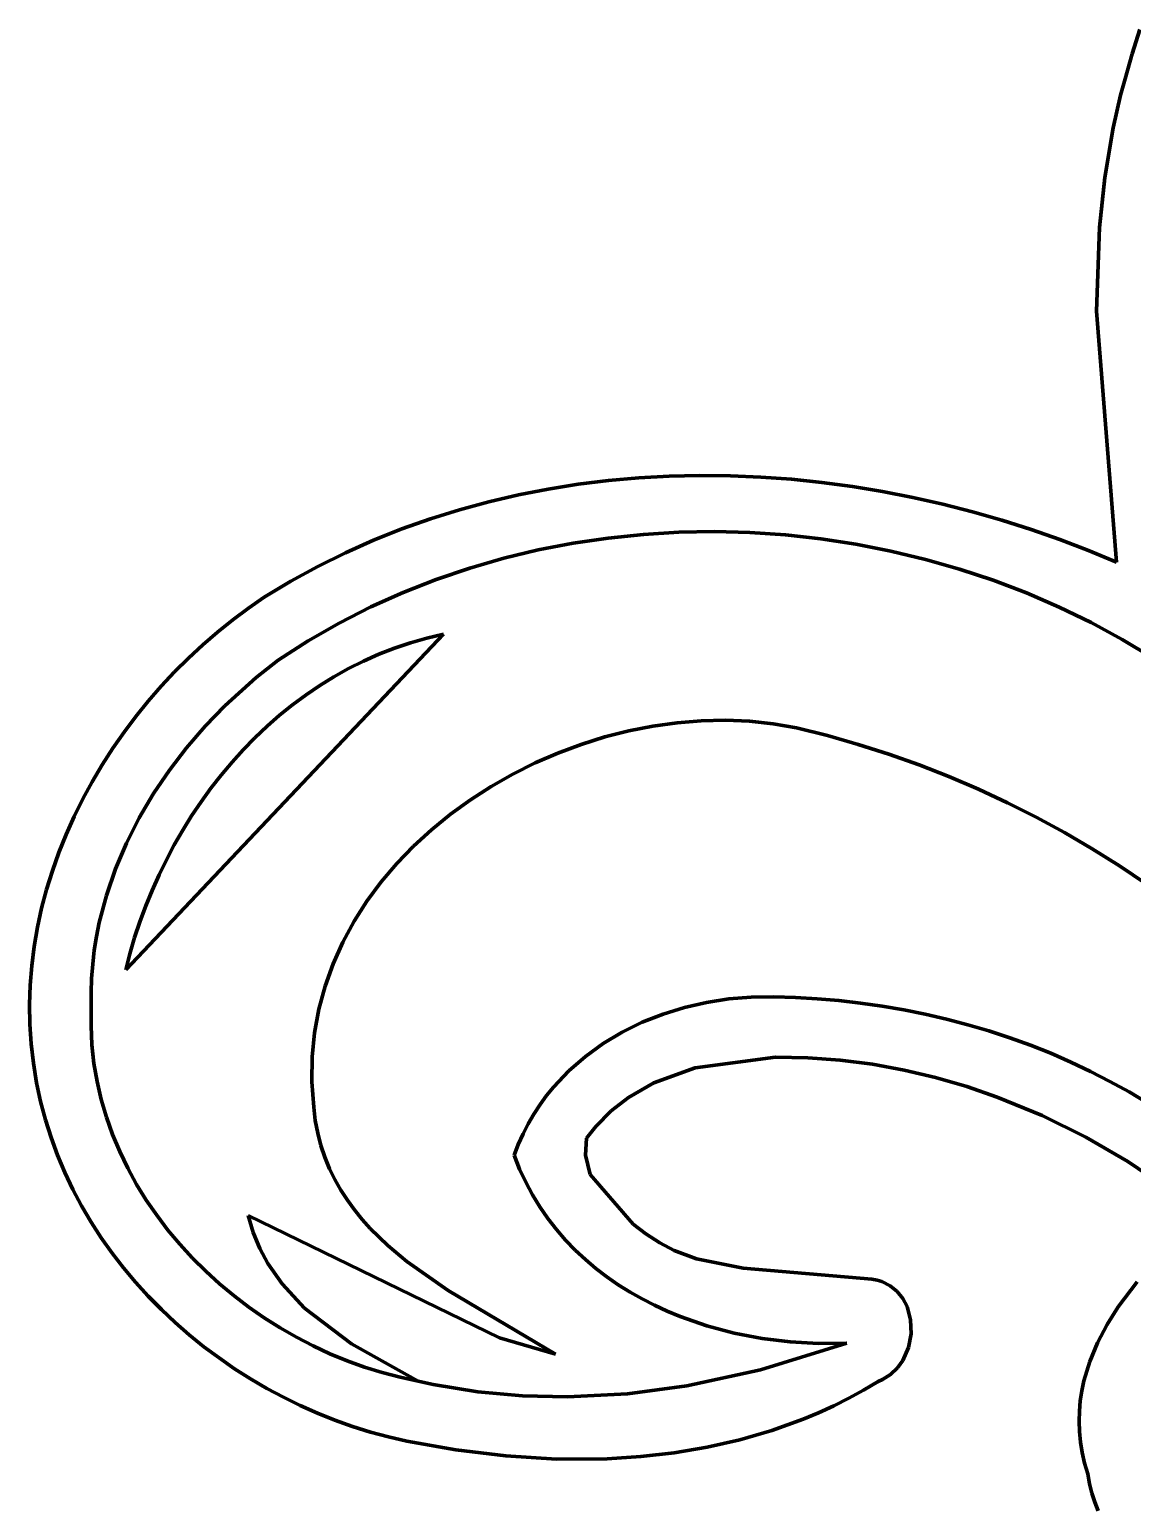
# Model space of a CAD drawing. Header units: millimetres. Extents: x 0.18 to 6.32, y 4.4 to 10.2.
# Drawn here: x 0.675 to 1.301, y 8.912 to 9.75 of the extents above; entities that cross this region are included whole.
import ezdxf

# ---------------------------------------------------------------- set-up
doc = ezdxf.new("R2010")
doc.units = ezdxf.units.MM
for name, color, linetype, lineweight in [('color#004f00ff', 7, 'CONTINUOUS', 100), ('color#86026eff', 7, 'CONTINUOUS', 100), ('color#ba871eff', 7, 'CONTINUOUS', 100), ('color#fdfdfaff', 7, 'CONTINUOUS', 100)]:
    doc.layers.add(name, color=color, linetype=linetype, lineweight=lineweight)

msp = doc.modelspace()

# ---------------------------------------------------------------- linework, layer by layer
at = {"layer": 'color#004f00ff'}
for p, q in [((1.30039, 9.73569), (1.30477, 9.74953)), ((1.2964, 9.72166), (1.30039, 9.73569)), ((1.29392, 9.71239), (1.2964, 9.72166)), ((1.28964, 9.69376), (1.29392, 9.71239)), ((1.28488, 9.66563), (1.28964, 9.69376)), ((1.28188, 9.63732), (1.28488, 9.66563)), ((1.28027, 9.58985), (1.28188, 9.63732)), ((1.29156, 9.44746), (1.28027, 9.58985)), ((0.96923, 9.48893), (0.98627, 9.49163)), ((0.98627, 9.49163), (1.00341, 9.49373)), ((1.00341, 9.49373), (1.02062, 9.49526)), ((1.02062, 9.49526), (1.0379, 9.49621)), ((1.0379, 9.49621), (1.05521, 9.4966)), ((1.05521, 9.4966), (1.07255, 9.49643)), ((1.07255, 9.49643), (1.08989, 9.49572)), ((1.08989, 9.49572), (1.10721, 9.49446)), ((1.10721, 9.49446), (1.12451, 9.49267)), ((1.12451, 9.49267), (1.14175, 9.49036)), ((0.93551, 9.48172), (0.9523, 9.48563)), ((0.9523, 9.48563), (0.96923, 9.48893)), ((1.14175, 9.49036), (1.15892, 9.48754)), ((1.15892, 9.48754), (1.176, 9.48421)), ((1.176, 9.48421), (1.19298, 9.48038)), ((0.9024, 9.47205), (0.91887, 9.4772)), ((0.91887, 9.4772), (0.93551, 9.48172)), ((1.19298, 9.48038), (1.20983, 9.47607)), ((1.20983, 9.47607), (1.22654, 9.47127)), ((0.87004, 9.45985), (0.88611, 9.46627)), ((0.88611, 9.46627), (0.9024, 9.47205)), ((1.22654, 9.47127), (1.24308, 9.46601)), ((1.24308, 9.46601), (1.25945, 9.46028)), ((0.85418, 9.45278), (0.87004, 9.45985)), ((0.98333, 9.45821), (0.9636, 9.4544)), ((1.00322, 9.46115), (0.98333, 9.45821)), ((1.02323, 9.46321), (1.00322, 9.46115)), ((1.04333, 9.46442), (1.02323, 9.46321)), ((1.06347, 9.46476), (1.04333, 9.46442)), ((1.08361, 9.46425), (1.06347, 9.46476)), ((1.10373, 9.46289), (1.08361, 9.46425)), ((1.12378, 9.46068), (1.10373, 9.46289)), ((1.14372, 9.45763), (1.12378, 9.46068)), ((1.16352, 9.45375), (1.14372, 9.45763)), ((1.25945, 9.46028), (1.27561, 9.45409)), ((0.83858, 9.44505), (0.85418, 9.45278)), ((0.94406, 9.4497), (0.92476, 9.44413)), ((0.9636, 9.4544), (0.94406, 9.4497)), ((1.18313, 9.44904), (1.16352, 9.45375)), ((1.20253, 9.44351), (1.18313, 9.44904)), ((1.27561, 9.45409), (1.29156, 9.44746)), ((0.82323, 9.43665), (0.83858, 9.44505)), ((0.92476, 9.44413), (0.90573, 9.43766)), ((1.22166, 9.43715), (1.20253, 9.44351)), ((0.80816, 9.42758), (0.82323, 9.43665)), ((0.90573, 9.43766), (0.88701, 9.4303)), ((1.24051, 9.42998), (1.22166, 9.43715)), ((0.79913, 9.42135), (0.80816, 9.42758)), ((0.88701, 9.4303), (0.86864, 9.42204)), ((1.25901, 9.42201), (1.24051, 9.42998)), ((0.7903, 9.41476), (0.79913, 9.42135)), ((0.86864, 9.42204), (0.85066, 9.41287)), ((1.27715, 9.41322), (1.25901, 9.42201)), ((0.7733, 9.4006), (0.78168, 9.40784)), ((0.78168, 9.40784), (0.7903, 9.41476)), ((0.85066, 9.41287), (0.8331, 9.4028)), ((1.29487, 9.40364), (1.27715, 9.41322)), ((0.76517, 9.39304), (0.7733, 9.4006)), ((0.8331, 9.4028), (0.81601, 9.39181)), ((1.31215, 9.39326), (1.29487, 9.40364)), ((0.75729, 9.38518), (0.76517, 9.39304)), ((0.81601, 9.39181), (0.80356, 9.382)), ((0.74969, 9.37704), (0.75729, 9.38518)), ((0.80356, 9.382), (0.78578, 9.36594)), ((0.74237, 9.36862), (0.74969, 9.37704)), ((0.73535, 9.35995), (0.74237, 9.36862)), ((0.78578, 9.36594), (0.77463, 9.3544)), ((0.72865, 9.35103), (0.73535, 9.35995)), ((0.72227, 9.34187), (0.72865, 9.35103)), ((0.77463, 9.3544), (0.76413, 9.34223)), ((0.71623, 9.3325), (0.72227, 9.34187)), ((0.76413, 9.34223), (0.75434, 9.32947)), ((0.71055, 9.32292), (0.71623, 9.3325)), ((0.70524, 9.31314), (0.71055, 9.32292)), ((0.75434, 9.32947), (0.74534, 9.31617)), ((0.74534, 9.31617), (0.73719, 9.30238)), ((0.70031, 9.30318), (0.70524, 9.31314)), ((0.69577, 9.29306), (0.70031, 9.30318)), ((0.73719, 9.30238), (0.72997, 9.28812)), ((0.69164, 9.28278), (0.69577, 9.29306)), ((0.68794, 9.27236), (0.69164, 9.28278)), ((0.72997, 9.28812), (0.72375, 9.27344)), ((0.72375, 9.27344), (0.71859, 9.25839)), ((0.68467, 9.26181), (0.68794, 9.27236)), ((0.68186, 9.25115), (0.68467, 9.26181)), ((0.71859, 9.25839), (0.71457, 9.243)), ((0.6795, 9.24038), (0.68186, 9.25115)), ((0.67763, 9.22953), (0.6795, 9.24038)), ((0.71457, 9.243), (0.713, 9.23519)), ((0.713, 9.23519), (0.71175, 9.22732)), ((0.67624, 9.2186), (0.67763, 9.22953)), ((0.71175, 9.22732), (0.71082, 9.21938)), ((0.67536, 9.2076), (0.67624, 9.2186)), ((0.71082, 9.21938), (0.71022, 9.21138)), ((0.675, 9.19656), (0.67536, 9.2076)), ((0.71022, 9.21138), (0.70995, 9.20333)), ((0.70995, 9.20333), (0.71003, 9.19524)), ((1.04652, 9.19496), (1.05898, 9.19781)), ((1.05898, 9.19781), (1.07162, 9.19975)), ((1.07162, 9.19975), (1.08437, 9.20077)), ((1.08437, 9.20077), (1.09713, 9.20085)), ((1.09713, 9.20085), (1.10941, 9.20052)), ((1.10941, 9.20052), (1.12172, 9.19984)), ((1.12172, 9.19984), (1.13403, 9.1988)), ((1.13403, 9.1988), (1.14634, 9.19741)), ((1.14634, 9.19741), (1.15862, 9.19566)), ((0.67517, 9.18548), (0.675, 9.19656)), ((0.71003, 9.19524), (0.70987, 9.18443)), ((1.02256, 9.18652), (1.03436, 9.19119)), ((1.03436, 9.19119), (1.04652, 9.19496)), ((1.15862, 9.19566), (1.17087, 9.19356)), ((1.17087, 9.19356), (1.18306, 9.1911)), ((1.18306, 9.1911), (1.19518, 9.18829)), ((0.67589, 9.17437), (0.67517, 9.18548)), ((0.70987, 9.18443), (0.71038, 9.17375)), ((1.00043, 9.17448), (1.01122, 9.18094)), ((1.01122, 9.18094), (1.02256, 9.18652)), ((1.19518, 9.18829), (1.20723, 9.18512)), ((1.20723, 9.18512), (1.21917, 9.1816)), ((1.21917, 9.1816), (1.23099, 9.17772)), ((0.67716, 9.16326), (0.67589, 9.17437)), ((0.71038, 9.17375), (0.71153, 9.16321)), ((0.99028, 9.16712), (1.00043, 9.17448)), ((1.23099, 9.17772), (1.24269, 9.17349)), ((1.24269, 9.17349), (1.25424, 9.1689)), ((0.98086, 9.15888), (0.99028, 9.16712)), ((1.09809, 9.16679), (1.05266, 9.16067)), ((1.11652, 9.1664), (1.09809, 9.16679)), ((1.13486, 9.16501), (1.11652, 9.1664)), ((1.15307, 9.16266), (1.13486, 9.16501)), ((1.25424, 9.1689), (1.26563, 9.16395)), ((1.26563, 9.16395), (1.27685, 9.15865)), ((0.67901, 9.15215), (0.67716, 9.16326)), ((0.71153, 9.16321), (0.7133, 9.15283)), ((0.97226, 9.14977), (0.98086, 9.15888)), ((1.05266, 9.16067), (1.02906, 9.15211)), ((1.17111, 9.15936), (1.15307, 9.16266)), ((1.18896, 9.15514), (1.17111, 9.15936)), ((1.27685, 9.15865), (1.28787, 9.15299)), ((0.68126, 9.14161), (0.67901, 9.15215)), ((0.7133, 9.15283), (0.71567, 9.14262)), ((0.96829, 9.14488), (0.97226, 9.14977)), ((1.02906, 9.15211), (1.01468, 9.14392)), ((1.20658, 9.15005), (1.18896, 9.15514)), ((1.22393, 9.1441), (1.20658, 9.15005)), ((1.28787, 9.15299), (1.29869, 9.14698)), ((1.29869, 9.14698), (1.30929, 9.1406)), ((0.684, 9.13125), (0.68126, 9.14161)), ((0.71567, 9.14262), (0.71861, 9.1326)), ((0.96108, 9.13447), (0.96456, 9.13978)), ((0.96456, 9.13978), (0.96829, 9.14488)), ((1.01468, 9.14392), (1.00489, 9.13634)), ((1.24941, 9.13363), (1.22393, 9.1441)), ((0.68722, 9.12106), (0.684, 9.13125)), ((0.71861, 9.1326), (0.72211, 9.12277)), ((0.95786, 9.12894), (0.96108, 9.13447)), ((1.00489, 9.13634), (0.99615, 9.12743)), ((1.27412, 9.12141), (1.24941, 9.13363)), ((0.72211, 9.12277), (0.72614, 9.11315)), ((0.95224, 9.11723), (0.95491, 9.12319)), ((0.95491, 9.12319), (0.95786, 9.12894)), ((0.99615, 9.12743), (0.99099, 9.1207)), ((0.6909, 9.11107), (0.68722, 9.12106)), ((0.94987, 9.11105), (0.95224, 9.11723)), ((0.99099, 9.1207), (0.99037, 9.11111)), ((1.29795, 9.10752), (1.27412, 9.12141)), ((0.69502, 9.10128), (0.6909, 9.11107)), ((0.72614, 9.11315), (0.73068, 9.10375)), ((0.95298, 9.10326), (0.94987, 9.11105)), ((0.99037, 9.11111), (0.99305, 9.10011)), ((1.3208, 9.09207), (1.29795, 9.10752)), ((0.69958, 9.09169), (0.69502, 9.10128)), ((0.73068, 9.10375), (0.73572, 9.09459)), ((0.95647, 9.09578), (0.95298, 9.10326)), ((0.99305, 9.10011), (1.01731, 9.07195)), ((0.70456, 9.08233), (0.69958, 9.09169)), ((0.73572, 9.09459), (0.74122, 9.08568)), ((0.96032, 9.08861), (0.95647, 9.09578)), ((0.96453, 9.08175), (0.96032, 9.08861)), ((0.70994, 9.07318), (0.70456, 9.08233)), ((0.74122, 9.08568), (0.74716, 9.07703)), ((0.96907, 9.07519), (0.96453, 9.08175)), ((0.7157, 9.06428), (0.70994, 9.07318)), ((0.74716, 9.07703), (0.75353, 9.06866)), ((0.97393, 9.06893), (0.96907, 9.07519)), ((1.01731, 9.07195), (1.02466, 9.06648)), ((0.72184, 9.05561), (0.7157, 9.06428)), ((0.75353, 9.06866), (0.76031, 9.06058)), ((0.9791, 9.06298), (0.97393, 9.06893)), ((1.02466, 9.06648), (1.0325, 9.06132)), ((0.72833, 9.0472), (0.72184, 9.05561)), ((0.76031, 9.06058), (0.76746, 9.0528)), ((0.98455, 9.05733), (0.9791, 9.06298)), ((0.99028, 9.05197), (0.98455, 9.05733)), ((1.0325, 9.06132), (1.04063, 9.0571)), ((1.04063, 9.0571), (1.05329, 9.05231)), ((0.73516, 9.03905), (0.72833, 9.0472)), ((0.76746, 9.0528), (0.77497, 9.04533)), ((0.99627, 9.04691), (0.99028, 9.05197)), ((1.00249, 9.04214), (0.99627, 9.04691)), ((1.05329, 9.05231), (1.07985, 9.04697)), ((1.07985, 9.04697), (1.15284, 9.04087)), ((0.74233, 9.03117), (0.73516, 9.03905)), ((0.77497, 9.04533), (0.78282, 9.03819)), ((0.78282, 9.03819), (0.79099, 9.0314)), ((1.00895, 9.03767), (1.00249, 9.04214)), ((1.15284, 9.04087), (1.15576, 9.04029)), ((1.15576, 9.04029), (1.15847, 9.03945)), ((1.15847, 9.03945), (1.16326, 9.03704)), ((1.29248, 9.02509), (1.30335, 9.03927)), ((0.7498, 9.02357), (0.74233, 9.03117)), ((0.79099, 9.0314), (0.79945, 9.02496)), ((1.01562, 9.03349), (1.00895, 9.03767)), ((1.02248, 9.02959), (1.01562, 9.03349)), ((1.16326, 9.03704), (1.16724, 9.03377)), ((1.16724, 9.03377), (1.1704, 9.0298)), ((1.1704, 9.0298), (1.17276, 9.02528)), ((0.75757, 9.01625), (0.7498, 9.02357)), ((0.79945, 9.02496), (0.80818, 9.01888)), ((1.02952, 9.02598), (1.02248, 9.02959)), ((1.03673, 9.02266), (1.02952, 9.02598)), ((1.04409, 9.01961), (1.03673, 9.02266)), ((1.17276, 9.02528), (1.1748, 9.01777)), ((1.28618, 9.01512), (1.29248, 9.02509)), ((0.76562, 9.00923), (0.75757, 9.01625)), ((0.80818, 9.01888), (0.81717, 9.01319)), ((0.81717, 9.01319), (0.82638, 9.00789)), ((1.0592, 9.01437), (1.04409, 9.01961)), ((1.07473, 9.01023), (1.0592, 9.01437)), ((1.1748, 9.01777), (1.17507, 9.00984)), ((1.28076, 9.00477), (1.28618, 9.01512)), ((0.77394, 9.00252), (0.76562, 9.00923)), ((0.82638, 9.00789), (0.8358, 9.00301)), ((1.09055, 9.00718), (1.07473, 9.01023)), ((1.10654, 9.00521), (1.09055, 9.00718)), ((1.12257, 9.0043), (1.10654, 9.00521)), ((1.17507, 9.00984), (1.17358, 9.002)), ((1.27636, 8.99407), (1.28076, 9.00477)), ((0.7825, 8.99612), (0.77394, 9.00252)), ((0.8358, 9.00301), (0.8454, 8.99854)), ((0.8454, 8.99854), (0.85517, 8.9945)), ((1.08961, 8.9893), (1.13853, 9.00443)), ((1.13853, 9.00443), (1.12257, 9.0043)), ((1.17358, 9.002), (1.17038, 8.99472)), ((0.79131, 8.99004), (0.7825, 8.99612)), ((0.80033, 8.9843), (0.79131, 8.99004)), ((0.85517, 8.9945), (0.86508, 8.99092)), ((0.86508, 8.99092), (0.87511, 8.98779)), ((1.0479, 8.98032), (1.08961, 8.9893)), ((1.16729, 8.99044), (1.16346, 8.98679)), ((1.17038, 8.99472), (1.16729, 8.99044)), ((1.27307, 8.98306), (1.27636, 8.99407)), ((0.80957, 8.97889), (0.80033, 8.9843)), ((0.87511, 8.98779), (0.88524, 8.98514)), ((0.88524, 8.98514), (0.89545, 8.98297)), ((0.89545, 8.98297), (0.90386, 8.98115)), ((0.90386, 8.98115), (0.9292, 8.97698)), ((1.01412, 8.97586), (1.0479, 8.98032)), ((1.15633, 8.98281), (1.1481, 8.97789)), ((1.15889, 8.98391), (1.15633, 8.98281)), ((1.16346, 8.98679), (1.15889, 8.98391)), ((1.27189, 8.97744), (1.27307, 8.98306)), ((0.81899, 8.97384), (0.80957, 8.97889)), ((0.82859, 8.96914), (0.81899, 8.97384)), ((0.9292, 8.97698), (0.95465, 8.97466)), ((0.95465, 8.97466), (0.98015, 8.97408)), ((0.98015, 8.97408), (1.01412, 8.97586)), ((1.13974, 8.9733), (1.13124, 8.96903)), ((1.1481, 8.97789), (1.13974, 8.9733)), ((1.2705, 8.96602), (1.27103, 8.97176)), ((1.27103, 8.97176), (1.27189, 8.97744)), ((0.83835, 8.96481), (0.82859, 8.96914)), ((0.84825, 8.96085), (0.83835, 8.96481)), ((1.12262, 8.96506), (1.11388, 8.96139)), ((1.13124, 8.96903), (1.12262, 8.96506)), ((1.27033, 8.96021), (1.2705, 8.96602)), ((0.85829, 8.95728), (0.84825, 8.96085)), ((0.86844, 8.95411), (0.85829, 8.95728)), ((1.09607, 8.95495), (1.07788, 8.94966)), ((1.11388, 8.96139), (1.09607, 8.95495)), ((1.27053, 8.95435), (1.27033, 8.96021)), ((1.2711, 8.94844), (1.27053, 8.95435)), ((0.87869, 8.95133), (0.86844, 8.95411)), ((0.88903, 8.94896), (0.87869, 8.95133)), ((0.91689, 8.94398), (0.88903, 8.94896)), ((1.07788, 8.94966), (1.05938, 8.94545)), ((1.27208, 8.94249), (1.2711, 8.94844)), ((0.94525, 8.94053), (0.91689, 8.94398)), ((0.97389, 8.9388), (0.94525, 8.94053)), ((1.0026, 8.93893), (0.97389, 8.9388)), ((1.02167, 8.94014), (1.0026, 8.93893)), ((1.04062, 8.9423), (1.02167, 8.94014)), ((1.05938, 8.94545), (1.04062, 8.9423)), ((1.27346, 8.93649), (1.27208, 8.94249)), ((1.27527, 8.93045), (1.27346, 8.93649)), ((1.27623, 8.92481), (1.27527, 8.93045)), ((1.27755, 8.91943), (1.27623, 8.92481)), ((1.2792, 8.9143), (1.27755, 8.91943)), ((1.28117, 8.90942), (1.2792, 8.9143))]:
    msp.add_line(p, q, dxfattribs=at)
at = {"layer": 'color#86026eff'}
for p, q in [((1.02856, 9.3545), (1.0423, 9.35642)), ((1.0423, 9.35642), (1.05604, 9.35753)), ((1.05604, 9.35753), (1.06974, 9.35781)), ((1.06974, 9.35781), (1.08333, 9.35723)), ((1.08333, 9.35723), (1.09676, 9.35579)), ((0.98788, 9.34411), (1.00129, 9.34833)), ((1.00129, 9.34833), (1.01487, 9.35179)), ((1.01487, 9.35179), (1.02856, 9.3545)), ((1.09676, 9.35579), (1.10998, 9.35344)), ((1.10998, 9.35344), (1.12761, 9.34906)), ((1.12761, 9.34906), (1.14509, 9.3441)), ((0.97468, 9.33919), (0.98788, 9.34411)), ((1.14509, 9.3441), (1.16241, 9.33858)), ((0.94916, 9.32726), (0.96176, 9.33356)), ((0.96176, 9.33356), (0.97468, 9.33919)), ((1.16241, 9.33858), (1.17955, 9.3325)), ((1.17955, 9.3325), (1.1965, 9.32587)), ((0.93693, 9.3203), (0.94916, 9.32726)), ((1.1965, 9.32587), (1.21325, 9.3187)), ((0.92513, 9.31272), (0.93693, 9.3203)), ((1.21325, 9.3187), (1.22976, 9.31102)), ((0.91382, 9.30452), (0.92513, 9.31272)), ((1.22976, 9.31102), (1.24604, 9.30281)), ((0.90305, 9.29574), (0.91382, 9.30452)), ((1.24604, 9.30281), (1.26206, 9.2941)), ((0.89287, 9.2864), (0.90305, 9.29574)), ((1.26206, 9.2941), (1.27781, 9.2849)), ((0.88333, 9.27652), (0.89287, 9.2864)), ((1.27781, 9.2849), (1.29327, 9.27521)), ((0.87449, 9.26611), (0.88333, 9.27652)), ((1.29327, 9.27521), (1.30843, 9.26505)), ((0.8664, 9.25521), (0.87449, 9.26611)), ((0.85911, 9.24383), (0.8664, 9.25521)), ((0.85268, 9.232), (0.85911, 9.24383)), ((0.84717, 9.21974), (0.85268, 9.232)), ((0.84262, 9.20707), (0.84717, 9.21974)), ((0.83908, 9.19402), (0.84262, 9.20707)), ((1.05898, 9.19781), (1.04652, 9.19496)), ((1.07162, 9.19975), (1.05898, 9.19781)), ((1.08437, 9.20077), (1.07162, 9.19975)), ((1.09713, 9.20085), (1.08437, 9.20077)), ((1.10941, 9.20052), (1.09713, 9.20085)), ((1.12172, 9.19984), (1.10941, 9.20052)), ((1.13403, 9.1988), (1.12172, 9.19984)), ((1.14634, 9.19741), (1.13403, 9.1988)), ((1.15862, 9.19566), (1.14634, 9.19741)), ((0.83662, 9.1806), (0.83908, 9.19402)), ((1.03436, 9.19119), (1.02256, 9.18652)), ((1.04652, 9.19496), (1.03436, 9.19119)), ((1.17087, 9.19356), (1.15862, 9.19566)), ((1.18306, 9.1911), (1.17087, 9.19356)), ((1.19518, 9.18829), (1.18306, 9.1911)), ((0.83529, 9.16683), (0.83662, 9.1806)), ((1.01122, 9.18094), (1.00043, 9.17448)), ((1.02256, 9.18652), (1.01122, 9.18094)), ((1.20723, 9.18512), (1.19518, 9.18829)), ((1.21917, 9.1816), (1.20723, 9.18512)), ((1.23099, 9.17772), (1.21917, 9.1816)), ((1.00043, 9.17448), (0.99028, 9.16712)), ((1.24269, 9.17349), (1.23099, 9.17772)), ((1.25424, 9.1689), (1.24269, 9.17349)), ((0.83513, 9.15275), (0.83529, 9.16683)), ((0.99028, 9.16712), (0.98086, 9.15888)), ((1.26563, 9.16395), (1.25424, 9.1689)), ((1.27685, 9.15865), (1.26563, 9.16395)), ((0.98086, 9.15888), (0.97226, 9.14977)), ((1.28787, 9.15299), (1.27685, 9.15865)), ((0.8362, 9.13837), (0.83513, 9.15275)), ((0.97226, 9.14977), (0.96829, 9.14488)), ((1.29869, 9.14698), (1.28787, 9.15299)), ((1.30929, 9.1406), (1.29869, 9.14698)), ((0.96456, 9.13978), (0.96108, 9.13447)), ((0.96829, 9.14488), (0.96456, 9.13978)), ((0.83709, 9.13083), (0.8362, 9.13837)), ((0.83845, 9.12358), (0.83709, 9.13083)), ((0.96108, 9.13447), (0.95786, 9.12894)), ((0.84026, 9.11661), (0.83845, 9.12358)), ((0.95491, 9.12319), (0.95224, 9.11723)), ((0.95786, 9.12894), (0.95491, 9.12319)), ((0.8425, 9.10991), (0.84026, 9.11661)), ((0.95224, 9.11723), (0.94987, 9.11105)), ((0.84514, 9.10347), (0.8425, 9.10991)), ((0.94987, 9.11105), (0.95298, 9.10326)), ((0.84817, 9.09727), (0.84514, 9.10347)), ((0.85155, 9.09131), (0.84817, 9.09727)), ((0.95298, 9.10326), (0.95647, 9.09578)), ((0.85528, 9.08558), (0.85155, 9.09131)), ((0.95647, 9.09578), (0.96032, 9.08861)), ((0.96032, 9.08861), (0.96453, 9.08175)), ((0.85933, 9.08006), (0.85528, 9.08558)), ((0.86367, 9.07474), (0.85933, 9.08006)), ((0.96453, 9.08175), (0.96907, 9.07519)), ((0.80189, 9.06721), (0.799, 9.07687)), ((0.799, 9.07687), (0.94151, 9.00748)), ((0.86828, 9.06962), (0.86367, 9.07474)), ((0.96907, 9.07519), (0.97393, 9.06893)), ((0.80563, 9.05818), (0.80189, 9.06721)), ((0.87825, 9.05992), (0.86828, 9.06962)), ((0.97393, 9.06893), (0.9791, 9.06298)), ((0.81014, 9.04975), (0.80563, 9.05818)), ((0.88905, 9.05086), (0.87825, 9.05992)), ((0.9791, 9.06298), (0.98455, 9.05733)), ((0.98455, 9.05733), (0.99028, 9.05197)), ((0.81821, 9.03814), (0.81014, 9.04975)), ((0.91246, 9.03435), (0.88905, 9.05086)), ((0.99028, 9.05197), (0.99627, 9.04691)), ((0.99627, 9.04691), (1.00249, 9.04214)), ((0.83103, 9.02437), (0.81821, 9.03814)), ((1.00249, 9.04214), (1.00895, 9.03767)), ((0.97343, 8.99836), (0.91246, 9.03435)), ((1.00895, 9.03767), (1.01562, 9.03349)), ((1.01562, 9.03349), (1.02248, 9.02959)), ((0.85763, 9.00413), (0.83103, 9.02437)), ((1.02248, 9.02959), (1.02952, 9.02598)), ((1.02952, 9.02598), (1.03673, 9.02266)), ((1.03673, 9.02266), (1.04409, 9.01961)), ((1.04409, 9.01961), (1.0592, 9.01437)), ((1.0592, 9.01437), (1.07473, 9.01023)), ((0.94151, 9.00748), (0.97343, 8.99836)), ((1.07473, 9.01023), (1.09055, 9.00718)), ((1.09055, 9.00718), (1.10654, 9.00521)), ((1.10654, 9.00521), (1.12257, 9.0043)), ((0.89545, 8.98297), (0.85763, 9.00413)), ((1.13853, 9.00443), (1.08961, 8.9893)), ((1.12257, 9.0043), (1.13853, 9.00443)), ((1.08961, 8.9893), (1.0479, 8.98032)), ((0.90386, 8.98115), (0.89545, 8.98297)), ((0.9292, 8.97698), (0.90386, 8.98115)), ((1.0479, 8.98032), (1.01412, 8.97586)), ((0.95465, 8.97466), (0.9292, 8.97698)), ((0.98015, 8.97408), (0.95465, 8.97466)), ((1.01412, 8.97586), (0.98015, 8.97408))]:
    msp.add_line(p, q, dxfattribs=at)
at = {"layer": 'color#ba871eff'}
for p, q in [((0.9636, 9.4544), (0.98333, 9.45821)), ((0.98333, 9.45821), (1.00322, 9.46115)), ((1.00322, 9.46115), (1.02323, 9.46321)), ((1.02323, 9.46321), (1.04333, 9.46442)), ((1.04333, 9.46442), (1.06347, 9.46476)), ((1.06347, 9.46476), (1.08361, 9.46425)), ((1.08361, 9.46425), (1.10373, 9.46289)), ((1.10373, 9.46289), (1.12378, 9.46068)), ((1.12378, 9.46068), (1.14372, 9.45763)), ((1.14372, 9.45763), (1.16352, 9.45375)), ((0.92476, 9.44413), (0.94406, 9.4497)), ((0.94406, 9.4497), (0.9636, 9.4544)), ((1.16352, 9.45375), (1.18313, 9.44904)), ((1.18313, 9.44904), (1.20253, 9.44351)), ((0.90573, 9.43766), (0.92476, 9.44413)), ((1.20253, 9.44351), (1.22166, 9.43715)), ((0.88701, 9.4303), (0.90573, 9.43766)), ((1.22166, 9.43715), (1.24051, 9.42998)), ((0.86864, 9.42204), (0.88701, 9.4303)), ((1.24051, 9.42998), (1.25901, 9.42201)), ((0.85066, 9.41287), (0.86864, 9.42204)), ((1.25901, 9.42201), (1.27715, 9.41322)), ((0.8331, 9.4028), (0.85066, 9.41287)), ((1.27715, 9.41322), (1.29487, 9.40364)), ((0.72956, 9.21619), (0.90986, 9.4066)), ((0.81601, 9.39181), (0.8331, 9.4028)), ((0.88201, 9.39866), (0.87312, 9.39519)), ((0.8911, 9.40174), (0.88201, 9.39866)), ((0.90038, 9.40439), (0.8911, 9.40174)), ((0.90986, 9.4066), (0.90038, 9.40439)), ((1.29487, 9.40364), (1.31215, 9.39326)), ((0.80356, 9.382), (0.81601, 9.39181)), ((0.86443, 9.39132), (0.85595, 9.38706)), ((0.87312, 9.39519), (0.86443, 9.39132)), ((0.78578, 9.36594), (0.80356, 9.382)), ((0.84769, 9.38245), (0.83965, 9.37748)), ((0.85595, 9.38706), (0.84769, 9.38245)), ((0.83965, 9.37748), (0.83183, 9.37217)), ((0.77463, 9.3544), (0.78578, 9.36594)), ((0.82424, 9.36654), (0.81688, 9.3606)), ((0.83183, 9.37217), (0.82424, 9.36654)), ((0.81688, 9.3606), (0.80976, 9.35436)), ((1.0423, 9.35642), (1.02856, 9.3545)), ((1.05604, 9.35753), (1.0423, 9.35642)), ((1.06974, 9.35781), (1.05604, 9.35753)), ((1.08333, 9.35723), (1.06974, 9.35781)), ((1.09676, 9.35579), (1.08333, 9.35723)), ((0.76413, 9.34223), (0.77463, 9.3544)), ((0.80976, 9.35436), (0.80288, 9.34784)), ((1.00129, 9.34833), (0.98788, 9.34411)), ((1.01487, 9.35179), (1.00129, 9.34833)), ((1.02856, 9.3545), (1.01487, 9.35179)), ((1.10998, 9.35344), (1.09676, 9.35579)), ((1.12761, 9.34906), (1.10998, 9.35344)), ((1.14509, 9.3441), (1.12761, 9.34906)), ((0.75434, 9.32947), (0.76413, 9.34223)), ((0.79625, 9.34104), (0.78987, 9.334)), ((0.80288, 9.34784), (0.79625, 9.34104)), ((0.98788, 9.34411), (0.97468, 9.33919)), ((1.16241, 9.33858), (1.14509, 9.3441)), ((0.78987, 9.334), (0.78374, 9.32671)), ((0.96176, 9.33356), (0.94916, 9.32726)), ((0.97468, 9.33919), (0.96176, 9.33356)), ((1.17955, 9.3325), (1.16241, 9.33858)), ((1.1965, 9.32587), (1.17955, 9.3325)), ((0.74534, 9.31617), (0.75434, 9.32947)), ((0.78374, 9.32671), (0.77788, 9.31919)), ((0.94916, 9.32726), (0.93693, 9.3203)), ((1.21325, 9.3187), (1.1965, 9.32587)), ((0.73719, 9.30238), (0.74534, 9.31617)), ((0.77788, 9.31919), (0.77228, 9.31146)), ((0.93693, 9.3203), (0.92513, 9.31272)), ((1.22976, 9.31102), (1.21325, 9.3187)), ((0.77228, 9.31146), (0.76695, 9.30353)), ((0.92513, 9.31272), (0.91382, 9.30452)), ((1.24604, 9.30281), (1.22976, 9.31102)), ((0.72997, 9.28812), (0.73719, 9.30238)), ((0.76695, 9.30353), (0.7619, 9.29541)), ((0.91382, 9.30452), (0.90305, 9.29574)), ((1.26206, 9.2941), (1.24604, 9.30281)), ((0.7619, 9.29541), (0.75713, 9.28711)), ((0.90305, 9.29574), (0.89287, 9.2864)), ((1.27781, 9.2849), (1.26206, 9.2941)), ((0.72375, 9.27344), (0.72997, 9.28812)), ((0.75713, 9.28711), (0.75264, 9.27866)), ((0.89287, 9.2864), (0.88333, 9.27652)), ((1.29327, 9.27521), (1.27781, 9.2849)), ((0.71859, 9.25839), (0.72375, 9.27344)), ((0.75264, 9.27866), (0.74844, 9.27006)), ((0.88333, 9.27652), (0.87449, 9.26611)), ((1.30843, 9.26505), (1.29327, 9.27521)), ((0.74844, 9.27006), (0.74453, 9.26133)), ((0.87449, 9.26611), (0.8664, 9.25521)), ((0.71457, 9.243), (0.71859, 9.25839)), ((0.74453, 9.26133), (0.74092, 9.25249)), ((0.74092, 9.25249), (0.73761, 9.24353)), ((0.8664, 9.25521), (0.85911, 9.24383)), ((0.713, 9.23519), (0.71457, 9.243)), ((0.73761, 9.24353), (0.73461, 9.23449)), ((0.85911, 9.24383), (0.85268, 9.232)), ((0.71175, 9.22732), (0.713, 9.23519)), ((0.73461, 9.23449), (0.73193, 9.22537)), ((0.85268, 9.232), (0.84717, 9.21974)), ((0.71082, 9.21938), (0.71175, 9.22732)), ((0.73193, 9.22537), (0.72956, 9.21619)), ((0.71022, 9.21138), (0.71082, 9.21938)), ((0.84717, 9.21974), (0.84262, 9.20707)), ((0.70995, 9.20333), (0.71022, 9.21138)), ((0.84262, 9.20707), (0.83908, 9.19402)), ((0.71003, 9.19524), (0.70995, 9.20333)), ((0.70987, 9.18443), (0.71003, 9.19524)), ((0.83908, 9.19402), (0.83662, 9.1806)), ((0.71038, 9.17375), (0.70987, 9.18443)), ((0.83662, 9.1806), (0.83529, 9.16683)), ((0.71153, 9.16321), (0.71038, 9.17375)), ((0.83529, 9.16683), (0.83513, 9.15275)), ((0.7133, 9.15283), (0.71153, 9.16321)), ((0.71567, 9.14262), (0.7133, 9.15283)), ((0.83513, 9.15275), (0.8362, 9.13837)), ((0.71861, 9.1326), (0.71567, 9.14262)), ((0.72211, 9.12277), (0.71861, 9.1326)), ((0.8362, 9.13837), (0.83709, 9.13083)), ((0.83709, 9.13083), (0.83845, 9.12358)), ((0.72614, 9.11315), (0.72211, 9.12277)), ((0.83845, 9.12358), (0.84026, 9.11661)), ((0.84026, 9.11661), (0.8425, 9.10991)), ((0.73068, 9.10375), (0.72614, 9.11315)), ((0.8425, 9.10991), (0.84514, 9.10347)), ((0.73572, 9.09459), (0.73068, 9.10375)), ((0.84514, 9.10347), (0.84817, 9.09727)), ((0.84817, 9.09727), (0.85155, 9.09131)), ((0.74122, 9.08568), (0.73572, 9.09459)), ((0.85155, 9.09131), (0.85528, 9.08558)), ((0.74716, 9.07703), (0.74122, 9.08568)), ((0.85528, 9.08558), (0.85933, 9.08006)), ((0.85933, 9.08006), (0.86367, 9.07474)), ((0.75353, 9.06866), (0.74716, 9.07703)), ((0.94151, 9.00748), (0.799, 9.07687)), ((0.799, 9.07687), (0.80189, 9.06721)), ((0.86367, 9.07474), (0.86828, 9.06962)), ((0.76031, 9.06058), (0.75353, 9.06866)), ((0.80189, 9.06721), (0.80563, 9.05818)), ((0.86828, 9.06962), (0.87825, 9.05992)), ((0.76746, 9.0528), (0.76031, 9.06058)), ((0.80563, 9.05818), (0.81014, 9.04975)), ((0.87825, 9.05992), (0.88905, 9.05086)), ((0.77497, 9.04533), (0.76746, 9.0528)), ((0.81014, 9.04975), (0.81821, 9.03814)), ((0.88905, 9.05086), (0.91246, 9.03435)), ((0.78282, 9.03819), (0.77497, 9.04533)), ((0.79099, 9.0314), (0.78282, 9.03819)), ((0.81821, 9.03814), (0.83103, 9.02437)), ((0.79945, 9.02496), (0.79099, 9.0314)), ((0.91246, 9.03435), (0.97343, 8.99836)), ((0.80818, 9.01888), (0.79945, 9.02496)), ((0.83103, 9.02437), (0.85763, 9.00413)), ((0.81717, 9.01319), (0.80818, 9.01888)), ((0.82638, 9.00789), (0.81717, 9.01319)), ((0.8358, 9.00301), (0.82638, 9.00789)), ((0.97343, 8.99836), (0.94151, 9.00748)), ((0.8454, 8.99854), (0.8358, 9.00301)), ((0.85517, 8.9945), (0.8454, 8.99854)), ((0.85763, 9.00413), (0.89545, 8.98297)), ((0.86508, 8.99092), (0.85517, 8.9945)), ((0.87511, 8.98779), (0.86508, 8.99092)), ((0.88524, 8.98514), (0.87511, 8.98779)), ((0.89545, 8.98297), (0.88524, 8.98514))]:
    msp.add_line(p, q, dxfattribs=at)
at = {"layer": 'color#fdfdfaff'}
for p, q in [((0.90986, 9.4066), (0.72956, 9.21619)), ((0.87312, 9.39519), (0.88201, 9.39866)), ((0.88201, 9.39866), (0.8911, 9.40174)), ((0.8911, 9.40174), (0.90038, 9.40439)), ((0.90038, 9.40439), (0.90986, 9.4066)), ((0.85595, 9.38706), (0.86443, 9.39132)), ((0.86443, 9.39132), (0.87312, 9.39519)), ((0.83965, 9.37748), (0.84769, 9.38245)), ((0.84769, 9.38245), (0.85595, 9.38706)), ((0.83183, 9.37217), (0.83965, 9.37748)), ((0.81688, 9.3606), (0.82424, 9.36654)), ((0.82424, 9.36654), (0.83183, 9.37217)), ((0.80976, 9.35436), (0.81688, 9.3606)), ((0.80288, 9.34784), (0.80976, 9.35436)), ((0.78987, 9.334), (0.79625, 9.34104)), ((0.79625, 9.34104), (0.80288, 9.34784)), ((0.78374, 9.32671), (0.78987, 9.334)), ((0.77788, 9.31919), (0.78374, 9.32671)), ((0.77228, 9.31146), (0.77788, 9.31919)), ((0.76695, 9.30353), (0.77228, 9.31146)), ((0.7619, 9.29541), (0.76695, 9.30353)), ((0.75713, 9.28711), (0.7619, 9.29541)), ((0.75264, 9.27866), (0.75713, 9.28711)), ((0.74844, 9.27006), (0.75264, 9.27866)), ((0.74453, 9.26133), (0.74844, 9.27006)), ((0.74092, 9.25249), (0.74453, 9.26133)), ((0.73761, 9.24353), (0.74092, 9.25249)), ((0.73461, 9.23449), (0.73761, 9.24353)), ((0.73193, 9.22537), (0.73461, 9.23449)), ((0.72956, 9.21619), (0.73193, 9.22537))]:
    msp.add_line(p, q, dxfattribs=at)

doc.saveas('drawing.dxf')
